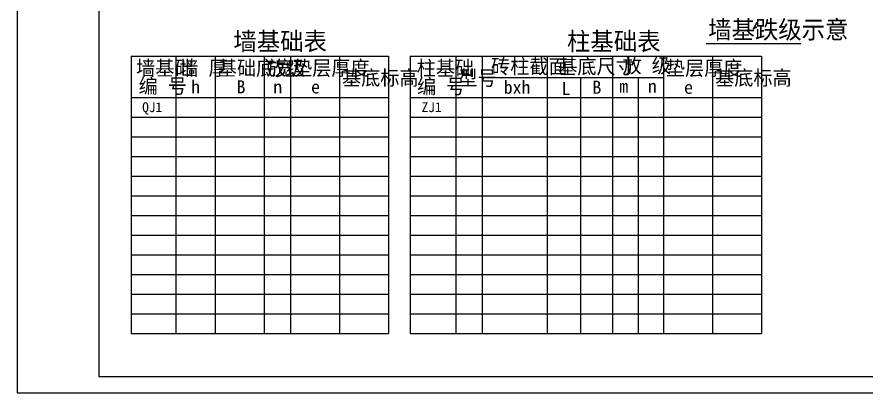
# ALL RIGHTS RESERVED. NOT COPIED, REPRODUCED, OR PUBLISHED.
# Model space of a CAD drawing. Header units: metres. Extents: x 4568 to 53028, y 5829 to 35529.
# Drawn here: x 4568 to 30538, y 5829 to 17299 of the extents above; entities that cross this region are included whole.
import ezdxf

# ---------------------------------------------------------------- set-up
doc = ezdxf.new("R2010")
doc.units = ezdxf.units.M
doc.layers.add('TEXT', color=7, linetype='Continuous')
doc.layers.add('TK', color=7, linetype='Continuous')

msp = doc.modelspace()

# ---------------------------------------------------------------- linework, layer by layer
msp.add_lwpolyline([(27163.03, 17139.35), (27158.53, 17111.22), (27158.53, 17111.22), (27091.03, 16993.1), (27091.03, 16993.1), (27059.53, 16953.72), (27059.53, 16953.72), (27073.03, 16936.85), (27073.03, 16936.85), (27172.03, 16987.47), (27172.03, 16987.47), (27086.53, 16964.97), (27086.53, 16964.97), (27145.03, 17066.22), (27145.03, 17066.22), (27176.53, 17105.6), (27176.53, 17105.6), (27176.53, 17105.6), (27176.53, 17105.6), (27163.03, 17139.35)])
at = {"layer": 'TEXT'}
for p, q in [((8057.4, 16099.92), (15920.65, 16099.92)), ((8057.4, 16099.92), (8057.4, 7644.58)), ((9420.65, 16099.92), (9420.65, 7644.58)), ((10620.65, 16099.92), (10620.65, 7644.58)), ((12120.65, 16099.92), (12120.65, 7644.58)), ((12920.65, 16099.92), (12920.65, 7644.58)), ((14420.65, 16099.92), (14420.65, 7644.58)), ((15920.65, 16099.92), (15920.65, 7644.58)), ((16584.52, 16099.92), (16584.52, 7644.58)), ((16584.52, 16099.92), (27318.14, 16099.92)), ((17974.98, 16099.92), (17974.98, 7644.58)), ((18774.98, 16099.92), (18774.98, 7644.58)), ((20764.74, 16099.92), (20764.74, 7644.58)), ((22764.74, 16099.92), (22764.74, 7644.58)), ((24318.14, 16099.92), (24318.14, 7644.58)), ((25818.14, 16099.92), (25818.14, 7644.58)), ((27318.14, 16099.92), (27318.14, 7644.58)), ((18774.98, 15449.6), (24318.14, 15449.6)), ((21782.09, 15449.6), (21782.09, 7644.58)), ((23547.07, 15449.6), (23547.07, 7644.58)), ((8057.4, 14844.58), (15920.65, 14844.58)), ((16584.52, 14844.58), (27318.14, 14844.58)), ((8057.4, 14244.58), (15920.65, 14244.58)), ((16584.52, 14244.58), (27318.14, 14244.58)), ((8057.4, 13644.58), (15920.65, 13644.58)), ((16584.52, 13644.58), (27318.14, 13644.58)), ((8057.4, 13044.58), (15920.65, 13044.58)), ((16584.52, 13044.58), (27318.14, 13044.58)), ((8057.4, 12444.58), (15920.65, 12444.58)), ((16584.52, 12444.58), (27318.14, 12444.58)), ((8057.4, 11844.58), (15920.65, 11844.58)), ((16584.52, 11844.58), (27318.14, 11844.58)), ((8057.4, 11244.58), (15920.65, 11244.58)), ((16584.52, 11244.58), (27318.14, 11244.58)), ((8057.4, 10644.58), (15920.65, 10644.58)), ((16584.52, 10644.58), (27318.14, 10644.58)), ((8057.4, 10044.58), (15920.65, 10044.58)), ((16584.52, 10044.58), (27318.14, 10044.58)), ((8057.4, 9444.58), (15920.65, 9444.58)), ((16584.52, 9444.58), (27318.14, 9444.58)), ((8057.4, 8844.58), (15920.65, 8844.58)), ((16584.52, 8844.58), (27318.14, 8844.58)), ((8057.4, 8244.58), (15920.65, 8244.58)), ((16584.52, 8244.58), (27318.14, 8244.58)), ((8057.4, 7644.58), (15920.65, 7644.58)), ((16584.52, 7644.58), (27318.14, 7644.58))]:
    msp.add_line(p, q, dxfattribs=at)
msp.add_lwpolyline([(25622.55, 16495.92), (28519.37, 16495.92)], dxfattribs=at)
at = {"layer": 'TK'}
for points in [[(4567.72, 5828.79), (46467.72, 5828.79), (46467.72, 35528.79), (4567.72, 35528.79)], [(7067.72, 6328.79), (45967.72, 6328.79), (45967.72, 35028.79), (7067.72, 35028.79)]]:
    msp.add_lwpolyline(points, close=True, dxfattribs=at)

# ---------------------------------------------------------------- texts
for s, p in [('QJ1', (8392.24, 14397.59)), ('ZJ1', (16927.72, 14397.59))]:
    msp.add_text(s, height=300).set_placement(p)
at = {"layer": 'TEXT'}
for s, height, p in [('墙基跌级示意', 550, (25683.44, 16640.54)), ('墙基础表', 550, (11179.46, 16283.59)), ('柱基础表', 550, (21371.27, 16283.59)), ('放 级', 450, (23068.43, 15596.43)), ('墙基础', 450, (8206.88, 15517.53)), ('墙 厚', 450, (9529.03, 15517.53)), ('基础底宽', 450, (10703.78, 15517.53)), ('放级', 450, (12202.34, 15517.53)), ('垫层厚度', 450, (13001.17, 15517.53)), ('柱基础', 450, (16781.63, 15514.85)), ('砖柱截面', 450, (19052.03, 15567.25)), ('基底尺寸', 450, (21103.77, 15567.25)), ('垫层厚度', 450, (24393.55, 15514.85)), ('基底标高', 450, (14496.91, 15218.38)), ('型号', 450, (18051.97, 15213.03)), ('基底标高', 450, (25897.38, 15218.38)), ('编 号', 450, (8284, 14970.49)), ('h', 400, (9886.63, 14968.52)), ('B', 400, (11274.81, 14968.52)), ('编 号', 450, (16790.83, 14957.61)), ('bxh', 400, (19438.13, 14955.64)), ('B', 400, (22148.88, 14955.64)), ('n', 400, (12396.99, 14968.52)), ('e', 400, (13551.24, 14968.52)), ('L', 400, (21205.23, 14920.71)), ('m', 400, (22965.73, 14990.17)), ('n', 400, (23840.08, 14990.17)), ('e', 400, (24948.07, 14955.64))]:
    msp.add_text(s, height=height, dxfattribs=at).set_placement(p)

doc.saveas('drawing.dxf')
